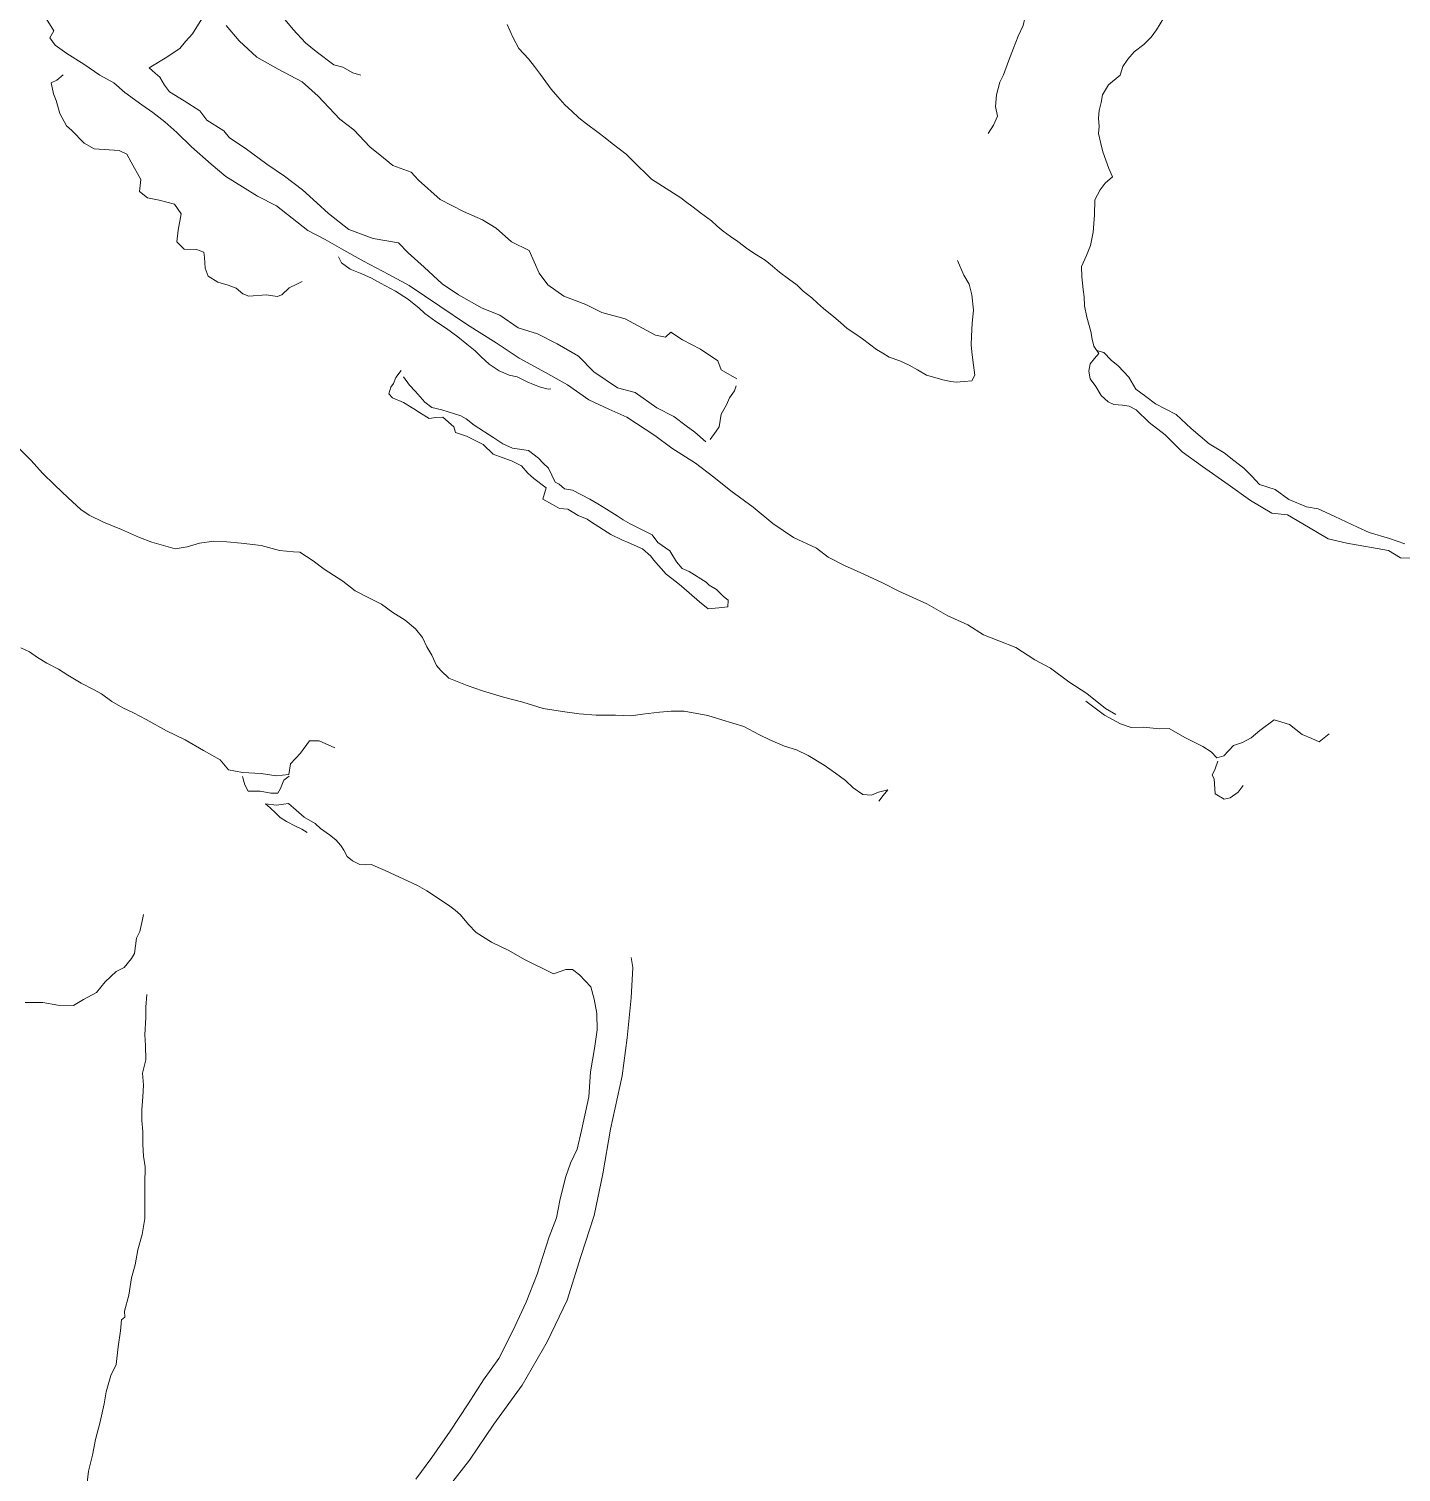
# Model space of a CAD drawing. Extents: x 683321 to 688873, y 7661944 to 7668387.
# Drawn here: x 687967.1 to 688346.8, y 7665624.4 to 7666023.8 of the extents above; entities that cross this region are included whole.
import ezdxf

# ---------------------------------------------------------------- set-up
doc = ezdxf.new("R2010")
doc.units = 0
doc.header["$MEASUREMENT"] = 0
doc.layers.add('01 CRESTA_Line', color=3, linetype='Continuous', lineweight=20)

msp = doc.modelspace()

# ---------------------------------------------------------------- linework, layer by layer
at = {"layer": '01 CRESTA_Line'}
for points in [[(688232.51, 7665994.88, 4339.09), (688234.07, 7665997.18, 4339.88), (688235.17, 7665999.64, 4340.43), (688234.55, 7666002.35, 4340.21), (688234.85, 7666005.53, 4340.15), (688235.76, 7666009.04, 4339.9), (688236.77, 7666011.06, 4340.21), (688238.17, 7666014.89, 4339.65), (688239.52, 7666018.45, 4339.14), (688240.88, 7666021.73, 4339.3), (688242.2, 7666024.74, 4339), (688242.67, 7666026.74, 4339.09), (688244.03, 7666029.73, 4339.06), (688245.13, 7666031.86, 4339.42), (688247.17, 7666034.39, 4339.47), (688249.45, 7666037.18, 4339.41), (688250.3, 7666039.03, 4339.66), (688251.45, 7666041.27, 4339.68), (688252.43, 7666043.7, 4339.26), (688253.76, 7666047.66, 4339.43), (688253.76, 7666050.46, 4339.92), (688254.03, 7666052.08, 4340.56), (688254.06, 7666054.38, 4341.19), (688254.87, 7666056.14, 4341.31)], [(687971.86, 7666026.66, 4303.68), (687974.04, 7666023.29, 4304.34), (687972.91, 7666021.33, 4305.34), (687974.35, 7666019.32, 4305.64), (687977.66, 7666017, 4306.23), (687982.37, 7666014.02, 4306.18), (687986.79, 7666010.96, 4306.48), (687990.59, 7666008.85, 4306.49), (687993.65, 7666006.17, 4306.81), (687998.38, 7666002.79, 4307.64), (688001.41, 7666000.65, 4308.11), (688004.72, 7665998.05, 4308.62), (688008.08, 7665995.15, 4308.94), (688012.12, 7665991.19, 4309.33), (688017.56, 7665986.32, 4309.39), (688021.65, 7665982.9, 4309.62), (688026.21, 7665980.12, 4309.81), (688030.35, 7665977.54, 4310.02), (688035.59, 7665974.81, 4309.91), (688044.27, 7665968.04, 4310.82), (688049.09, 7665965.5, 4311.48), (688053.64, 7665962.96, 4312.55), (688059.72, 7665959.48, 4313.04), (688066.7, 7665955.82, 4313.49), (688072.38, 7665952.75, 4314.11), (688080.82, 7665947.02, 4314.58), (688088.45, 7665941.86, 4314.99), (688096.39, 7665936.89, 4315.7), (688102.78, 7665932.64, 4316.42), (688110.05, 7665928.66, 4317.47), (688116.19, 7665925.26, 4318.05), (688122.01, 7665921.14, 4318.08), (688127.56, 7665918.52, 4318.49), (688132.55, 7665916.31, 4319.25), (688140.34, 7665911.28, 4319.39), (688145.02, 7665907.76, 4319.74), (688151.55, 7665903.66, 4320.26), (688156.66, 7665899.77, 4320.81), (688161.32, 7665896, 4321.49), (688167.57, 7665891.41, 4322.66), (688172.95, 7665886.95, 4323.19), (688178.65, 7665883.08, 4323.79), (688185.09, 7665880.1, 4324.72), (688188.25, 7665877.65, 4325.35), (688192.76, 7665875.34, 4325.88), (688198.14, 7665872.89, 4326.35), (688203.52, 7665870.37, 4326.66), (688207.84, 7665868.24, 4327.27), (688215.54, 7665864.67, 4327.93), (688221.36, 7665861.41, 4328.78), (688226.96, 7665858.89, 4329.09), (688231.29, 7665856.12, 4329.35), (688235.47, 7665854.41, 4329.88), (688240.16, 7665852.61, 4330.33), (688245.47, 7665849.19, 4330.45), (688249.84, 7665846.88, 4331.56), (688254.91, 7665843.1, 4332.35), (688259.83, 7665839.86, 4332.83), (688265.04, 7665835.74, 4332.36), (688267.88, 7665834.06, 4332.31)], [(688154.46, 7665909.55, 4320.4), (688151.36, 7665912.18, 4320.27), (688148.97, 7665913.98, 4320.18), (688145.53, 7665916.52, 4320.2), (688140.9, 7665918.89, 4319.97), (688134.91, 7665923.18, 4319.19), (688129.97, 7665924.42, 4318.59), (688123.46, 7665928.88, 4317.89), (688119.22, 7665933.23, 4317.36), (688113.27, 7665936.61, 4316.92), (688107.83, 7665939.37, 4316.46), (688102.52, 7665941.08, 4316.09), (688097.42, 7665944.59, 4315.63), (688092.54, 7665946.54, 4315.37), (688085.98, 7665950.18, 4314.53), (688081.43, 7665953.26, 4314.49), (688076.48, 7665957.83, 4313.74), (688072.08, 7665961.83, 4313.11), (688069.39, 7665964.63, 4312.42), (688062.39, 7665965.8, 4312.81), (688055.68, 7665968.31, 4312.29), (688050.05, 7665972.67, 4311.58), (688046.78, 7665975.61, 4311.52), (688042.85, 7665979.29, 4311.1), (688037.86, 7665983.02, 4310.41), (688032.96, 7665986.35, 4309.77), (688026.99, 7665990.8, 4309.32), (688022.61, 7665993.67, 4309.32), (688021.07, 7665995.55, 4308.75), (688016.32, 7665998.51, 4308.54), (688014.42, 7666001.13, 4307.83), (688010.07, 7666003.89, 4307.7), (688005.99, 7666006.35, 4307.56), (688004.69, 7666008.19, 4306.96), (688003.32, 7666010.43, 4306.09), (688002.07, 7666011.56, 4305.74), (688000.36, 7666013.05, 4305.59), (688004.82, 7666015.67, 4305.4), (688008.87, 7666018.34, 4305.7), (688010.48, 7666020.26, 4305.92), (688012.38, 7666022.44, 4305.69), (688015.02, 7666026.57, 4305.71)], [(688058.94, 7666011.01, 4311.24), (688056.76, 7666011.65, 4310.59), (688053.96, 7666013.16, 4310.54), (688051.46, 7666013.86, 4310.26), (688046.63, 7666017.53, 4309.35), (688043.64, 7666019.93, 4309.13), (688040.25, 7666023.66, 4308.52), (688036.66, 7666027.96, 4308.64)], [(688352.27, 7665877.34, 4364.25), (688346.67, 7665877.41, 4362.8), (688343.33, 7665879.46, 4363.3), (688331.78, 7665881.52, 4362.41), (688326.65, 7665882.72, 4361.68), (688321.19, 7665885.95, 4361.95), (688315.4, 7665889.28, 4362.72), (688311.04, 7665889.82, 4361.8), (688305.09, 7665893.24, 4361.39), (688298.94, 7665897.67, 4361.56), (688291.82, 7665902.68, 4361.39), (688286.25, 7665906.79, 4361.12), (688281.52, 7665911.48, 4361.61), (688277.06, 7665914.84, 4361.71), (688273.49, 7665918.4, 4361.93), (688271.56, 7665919.36, 4361.17), (688269.7, 7665919.66, 4360.35), (688267.32, 7665919.85, 4359.01), (688265.73, 7665920.57, 4358.88), (688263.84, 7665922.37, 4358.67), (688262.31, 7665924.79, 4358.93), (688260.77, 7665926.96, 4358.98), (688260.39, 7665929.07, 4359.02), (688260.79, 7665931.1, 4360.05), (688261.94, 7665932.6, 4360.89), (688263.19, 7665933.95, 4361.67), (688261.78, 7665936.02, 4361.36), (688261.34, 7665937.92, 4361.87), (688260.93, 7665940.02, 4362.39), (688259.84, 7665943.97, 4361.67), (688259.16, 7665947.12, 4361.79), (688259.14, 7665949.62, 4361.85), (688258.85, 7665951.69, 4361.83), (688258.45, 7665955.15, 4361.66), (688258.34, 7665958, 4361.66), (688259.72, 7665961.04, 4361.94), (688260.85, 7665963.89, 4362.34), (688261.56, 7665967.51, 4361.91), (688262.01, 7665972.36, 4361.95), (688262.02, 7665976.45, 4361.65), (688263.54, 7665979.24, 4361.59), (688264.91, 7665981.09, 4361.59), (688266.91, 7665982.88, 4361.26), (688265.96, 7665985.19, 4360.72), (688264.28, 7665989.76, 4361.26), (688263.68, 7665992.07, 4361.14), (688263.09, 7665994.81, 4360.51), (688263.26, 7665996.77, 4360.16), (688263.09, 7665999.04, 4360.12), (688263.28, 7666001.16, 4360.53), (688263.8, 7666003.37, 4360.85), (688264.19, 7666005.56, 4360.87), (688265.88, 7666008.31, 4360.63), (688269.05, 7666011, 4360.53), (688269.79, 7666013.35, 4360.18), (688271.23, 7666015.41, 4360.66), (688272.95, 7666017.47, 4361.1), (688275.63, 7666019.45, 4361.15), (688277.62, 7666021.49, 4361.04), (688279.09, 7666023.56, 4360.94), (688281.15, 7666026.81, 4360.82)], [(688021.68, 7666024.68, 4307.26), (688025.31, 7666020.52, 4307.98), (688030.16, 7666015.98, 4308.66), (688036.11, 7666012.61, 4309.04), (688042.75, 7666009.17, 4309.69), (688047.2, 7666005.21, 4309.97), (688053.19, 7665998.84, 4310.51), (688057.06, 7665995.82, 4311.33), (688061.45, 7665991.17, 4312.06), (688065.25, 7665988.13, 4312.72), (688067.8, 7665986.02, 4312.66), (688072.88, 7665984.15, 4312.96), (688074.96, 7665981.95, 4312.29), (688080.96, 7665976.59, 4313.79), (688087.38, 7665973.3, 4314.5), (688092.65, 7665970.97, 4315.11), (688096.46, 7665968.64, 4315.2), (688100.64, 7665964.88, 4315.24), (688105.51, 7665962.48, 4315.04), (688108.32, 7665956.21, 4315.13), (688110.72, 7665952.95, 4316.06), (688115.1, 7665949.85, 4317.07), (688121.19, 7665947.52, 4317.69), (688125.68, 7665945.3, 4317.55), (688132.09, 7665943.52, 4318), (688140.54, 7665939.01, 4317.98), (688143.28, 7665938.45, 4318.74), (688144.79, 7665939.86, 4318.8), (688147.98, 7665937.74, 4319.58), (688152.91, 7665935.12, 4319.72), (688157.78, 7665931.89, 4320.07), (688158.67, 7665929.46, 4320.17), (688163.03, 7665926.92, 4318.42)], [(688099.43, 7666025.02, 4339.04), (688100.27, 7666023.17, 4339.01), (688101.11, 7666021.32, 4338.97), (688102.73, 7666018.33, 4338.84), (688105.38, 7666015.48, 4338.46), (688107.01, 7666013.34, 4338.55), (688108.64, 7666011.19, 4338.64), (688110.13, 7666009.15, 4338.62), (688111.61, 7666007.1, 4338.6), (688113.52, 7666004.94, 4338.58), (688115.43, 7666002.78, 4338.56), (688117.37, 7666000.98, 4338.5), (688119.31, 7665999.18, 4338.44), (688121.4, 7665997.47, 4338.23), (688124.63, 7665995.15, 4338.24), (688126.56, 7665993.63, 4338.29), (688128.49, 7665992.11, 4338.34), (688130.42, 7665990.59, 4338.38), (688132.35, 7665989.08, 4338.43), (688134.1, 7665987.35, 4338.47), (688135.85, 7665985.63, 4338.51), (688137.6, 7665983.91, 4338.56), (688139.35, 7665982.19, 4338.6), (688141.4, 7665980.89, 4338.66), (688143.44, 7665979.6, 4338.72), (688145.49, 7665978.3, 4338.79), (688147.53, 7665977.01, 4338.85), (688148.83, 7665976.03, 4338.8), (688150.91, 7665974.48, 4338.86), (688152.99, 7665972.92, 4338.92), (688155.97, 7665970.65, 4338.79), (688157.59, 7665969.21, 4338.76), (688159.22, 7665967.78, 4338.72), (688161.26, 7665966.37, 4338.81), (688163.29, 7665964.96, 4338.9), (688166.05, 7665962.85, 4339.02), (688168.47, 7665961.3, 4339), (688170.89, 7665959.75, 4338.99), (688172.87, 7665958.12, 4339.01), (688174.85, 7665956.49, 4339.03), (688177.27, 7665954.66, 4339.05), (688179.69, 7665952.83, 4339.07), (688181.34, 7665951.25, 4339.16), (688183.72, 7665949.33, 4339.09), (688185.34, 7665947.89, 4339.14), (688186.96, 7665946.44, 4339.19), (688189.84, 7665944.1, 4339.23), (688191.68, 7665942.5, 4339.31), (688193.51, 7665940.91, 4339.4), (688195.64, 7665939.48, 4339.19), (688197.77, 7665938.06, 4338.99), (688199.7, 7665936.58, 4339.14), (688201.63, 7665935.09, 4339.29), (688203.4, 7665934.01, 4339.31), (688205.18, 7665932.92, 4339.33), (688208.13, 7665931.89, 4339.21), (688210.72, 7665930.71, 4339.57), (688212.98, 7665929.44, 4339.07), (688215.5, 7665927.95, 4338.64), (688217.75, 7665927.33, 4338.97), (688220, 7665926.72, 4339.3), (688222.21, 7665926.22, 4339.27), (688223.74, 7665925.99, 4338.91), (688225.87, 7665926.18, 4338.84), (688228, 7665926.37, 4338.78), (688228.83, 7665927.97, 4338.36), (688228.46, 7665930.78, 4338.65), (688228.1, 7665933.59, 4338.93), (688227.86, 7665936.31, 4338.53), (688227.92, 7665938.79, 4338.73), (688228.13, 7665942.34, 4339.13), (688228.53, 7665945.92, 4339.26), (688227.99, 7665950.22, 4339.32), (688227.26, 7665953.13, 4339.29), (688225.83, 7665955.62, 4338.3), (688224.07, 7665959.66, 4338.02)], [(687976.57, 7666011.08, 4303.52), (687974.84, 7666009.63, 4303.57), (687973.26, 7666008.85, 4303.47), (687973.95, 7666005.79, 4303.89), (687974.68, 7666003.94, 4303.7), (687975.64, 7666000.35, 4303.35), (687977.56, 7665996.92, 4303.63), (687979.03, 7665995.66, 4303.35), (687982.39, 7665992.15, 4303.83), (687985.2, 7665990.57, 4304.56), (687992.09, 7665990.14, 4303.63), (687994.25, 7665989.15, 4303.75), (687995.43, 7665986.92, 4303.54), (687998.13, 7665982.11, 4303.53), (687997.73, 7665978.76, 4303.76), (687999.96, 7665977.04, 4303.9), (688003.2, 7665976.36, 4303.76), (688007.44, 7665975.26, 4303.47), (688009.22, 7665972.64, 4303.5), (688008.43, 7665968.11, 4303.82), (688008.03, 7665964.9, 4303.48), (688010.09, 7665962.81, 4303.72), (688013.49, 7665962.77, 4303.2), (688015.49, 7665961.97, 4302.7), (688015.74, 7665960.5, 4302.8), (688015.89, 7665957.58, 4303.37), (688016.69, 7665955.32, 4303.32), (688019.39, 7665953.69, 4303.43), (688022.3, 7665952.88, 4302.75), (688024.5, 7665952.02, 4303.27), (688026.33, 7665950.5, 4303.16), (688027.98, 7665949.81, 4303.47), (688032.83, 7665950.18, 4303.22), (688035.79, 7665949.77, 4304.05), (688037.11, 7665950.21, 4304.55), (688039.15, 7665952.17, 4304.24), (688041.28, 7665953.14, 4303.79), (688042.78, 7665953.88, 4303.49)], [(688111.57, 7665924.2, 4315.74), (688110.78, 7665924.12, 4315.67), (688108.66, 7665924.68, 4315.64), (688106.7, 7665925.35, 4315.45), (688104.96, 7665926.15, 4315.2), (688102.23, 7665927.5, 4315.28), (688100.05, 7665928, 4315.04), (688097.28, 7665929.14, 4314.82), (688094.45, 7665931.04, 4314.54), (688092.28, 7665933.06, 4314.82), (688090.59, 7665934.66, 4314.64), (688088.34, 7665936.58, 4314.37), (688085.83, 7665938.56, 4314.09), (688082.66, 7665940.89, 4314.15), (688079.69, 7665942.82, 4314.35), (688076.65, 7665945.06, 4313.93), (688074.98, 7665946.62, 4313.45), (688071.88, 7665949.12, 4313.09), (688068.52, 7665951.2, 4312.93), (688064.45, 7665953.39, 4312.78), (688061.94, 7665954.8, 4312.34), (688059.24, 7665956.02, 4311.97), (688056.06, 7665957.26, 4311.38), (688053.66, 7665959.07, 4311.17), (688052.77, 7665960.7, 4311.01)], [(688262.86, 7665934.72, 4361.61), (688264.54, 7665934.2, 4361.49), (688266.58, 7665932.1, 4361.01), (688268.5, 7665930.56, 4361.31), (688271.45, 7665927.4, 4361.25), (688273.42, 7665924.12, 4361.16), (688276.14, 7665922.02, 4361.66), (688278.81, 7665920.02, 4362.61), (688281.68, 7665918.53, 4362.65), (688284.54, 7665917.05, 4362.69), (688288.76, 7665913.24, 4362.12), (688291.24, 7665911.13, 4362.51), (688293.71, 7665909.01, 4362.9), (688297.84, 7665906.46, 4362.46), (688300.56, 7665904.35, 4362.41), (688303.28, 7665902.25, 4362.35), (688305.46, 7665899.98, 4362.22), (688307.63, 7665897.71, 4362.09), (688311.98, 7665896.37, 4362.33), (688315.7, 7665893.55, 4361.96), (688320.6, 7665891.57, 4362.17), (688323.9, 7665890.94, 4362.32), (688328.5, 7665888.88, 4363.25), (688331.6, 7665887.39, 4363.36), (688334.7, 7665885.9, 4363.47), (688338.01, 7665884.44, 4363.29), (688343.62, 7665882.76, 4363.78), (688347.86, 7665881.27, 4362.88)], [(688070.78, 7665927.52, 4303.96), (688072.42, 7665925.24, 4304.36), (688074.12, 7665923.49, 4303.86), (688076.71, 7665920.54, 4304.06), (688078.62, 7665919, 4304.49), (688081.42, 7665918.42, 4304.05), (688086.6, 7665916.7, 4304.98), (688088.13, 7665915.93, 4305.25), (688090.37, 7665914.16, 4304.73), (688095.73, 7665910.65, 4304.52), (688098.22, 7665908.99, 4304.72), (688100.98, 7665907.73, 4304.29), (688105.34, 7665907.14, 4304.9), (688108.13, 7665904.97, 4305.35), (688109.43, 7665903.64, 4305.32), (688110.93, 7665902.2, 4304.65), (688112.75, 7665898.39, 4304.84), (688113.82, 7665897.85, 4304.96), (688115.34, 7665896.48, 4305.09), (688117.54, 7665896.12, 4304.36), (688122.33, 7665893.67, 4305.35), (688124.5, 7665892.32, 4305.49), (688126.94, 7665890.9, 4304.96), (688129.93, 7665889.01, 4305.43), (688131.54, 7665887.97, 4305.88), (688133.5, 7665886.79, 4305.96), (688135.73, 7665885.71, 4305.31), (688139.55, 7665883.76, 4306.09), (688141.12, 7665881.64, 4306.71), (688144.46, 7665879.36, 4305.73), (688146.34, 7665876.31, 4305.66), (688147.9, 7665874.5, 4306.2), (688149.8, 7665873.64, 4305.78), (688154.48, 7665870.68, 4305.95), (688155.36, 7665869.82, 4306.38), (688157.36, 7665868.63, 4306.66), (688159.28, 7665866.75, 4306.41), (688160.63, 7665865.68, 4305.79), (688160.55, 7665863.87, 4305.16), (688158.07, 7665863.61, 4305.2), (688155.11, 7665863.27, 4305.4), (688152.71, 7665865.27, 4305.29), (688147.74, 7665869.62, 4305.17), (688146.19, 7665870.74, 4305.48), (688143.49, 7665872.87, 4305.41), (688139.95, 7665876.86, 4305.31), (688139.18, 7665877.92, 4305.57), (688136.86, 7665879.94, 4305.23), (688132.91, 7665881.68, 4304.22), (688131.23, 7665882.42, 4304.69), (688128.1, 7665883.88, 4304.5), (688122.82, 7665887.25, 4304.21), (688121.58, 7665888.14, 4304.37), (688119.07, 7665889.18, 4304.01), (688116.2, 7665890.91, 4303.54), (688113.91, 7665891.1, 4303.86), (688112, 7665892.17, 4303.88), (688109.33, 7665893.67, 4303.53), (688110.26, 7665896.79, 4303.66), (688106.85, 7665899.37, 4304.01), (688105.15, 7665900.83, 4304.31), (688103.41, 7665902.9, 4304.2), (688100.67, 7665904.26, 4304.16), (688098.08, 7665905.18, 4304.59), (688095.54, 7665906.1, 4304.69), (688092.83, 7665908.77, 4303.92), (688088.2, 7665911.06, 4304.24), (688085.15, 7665912.1, 4304.58), (688084.69, 7665913.69, 4304.1), (688081.63, 7665916.38, 4303.59), (688079.73, 7665916.28, 4303.79), (688077.91, 7665916.01, 4303.68), (688075.22, 7665917.61, 4303.6), (688073.66, 7665918.63, 4302.91), (688070.82, 7665920.42, 4302.85), (688067.72, 7665921.67, 4303.27), (688066.7, 7665922.78, 4303.34), (688067.24, 7665924.63, 4303.69), (688067.98, 7665925.63, 4303.77), (688068.61, 7665927.31, 4304.24), (688070.09, 7665929.28, 4303.44)], [(688155.6, 7665910.2, 4320.63), (688157.3, 7665912.47, 4320.94), (688158.08, 7665913.64, 4320.65), (688158.71, 7665917.14, 4319.94), (688160.18, 7665919.76, 4320.54), (688160.97, 7665921.74, 4320.68), (688162.33, 7665923.64, 4319.57), (688162.83, 7665925.04, 4318.89)], [(688202.28, 7665810.11, 4303.88), (688203.53, 7665811.64, 4304.14), (688204.79, 7665813.23, 4304.3), (688202.16, 7665812.57, 4304.55), (688200.26, 7665811.75, 4304.32), (688197.9, 7665811.97, 4305.14), (688195.2, 7665813.8, 4305.41), (688193.07, 7665815.79, 4305.3), (688190.32, 7665817.84, 4305.16), (688187.21, 7665820.03, 4305.48), (688182.7, 7665822.75, 4305.84), (688179.56, 7665824.31, 4305.92), (688176.2, 7665825.32, 4305.65), (688172.35, 7665826.99, 4305.76), (688169.06, 7665828.56, 4305.58), (688164.93, 7665830.71, 4305.42), (688158.89, 7665832.56, 4305.66), (688155, 7665833.76, 4305.36), (688148.46, 7665834.99, 4305.45), (688144.84, 7665835.03, 4305.27), (688141.59, 7665834.72, 4305.4), (688136.92, 7665834.12, 4305.13), (688133.68, 7665833.68, 4304.87), (688129.41, 7665833.84, 4304.56), (688124.11, 7665833.86, 4304.03), (688119.42, 7665834.28, 4303.72), (688114.75, 7665834.92, 4303.75), (688109.46, 7665835.77, 4303.7), (688103.83, 7665837.44, 4303.49), (688098.47, 7665838.87, 4303.48), (688092.6, 7665840.62, 4303.47), (688088.41, 7665842.06, 4302.98), (688083.32, 7665844.12, 4303.24), (688081.09, 7665846.21, 4303.12), (688079.95, 7665847.64, 4302.65), (688078.66, 7665850.45, 4302.43), (688077.25, 7665852.83, 4302.76), (688076.01, 7665855.41, 4302.6), (688074.05, 7665857.82, 4302.47), (688071.26, 7665860.15, 4302.59), (688067.78, 7665862.31, 4302.82), (688064.67, 7665864.63, 4302.86), (688061.14, 7665866.38, 4302.69), (688057.39, 7665868.25, 4302.89), (688053.97, 7665870.97, 4302.74), (688048.78, 7665874.29, 4303.2), (688045.79, 7665876.59, 4302.75), (688042.12, 7665878.99, 4302.95), (688040.36, 7665879.1, 4302.68), (688036.49, 7665879.44, 4303.25), (688031.4, 7665880.84, 4302.82), (688025.86, 7665881.52, 4303.24), (688021.89, 7665881.85, 4303.08), (688018.28, 7665881.99, 4303.19), (688014.34, 7665881.51, 4303.43), (688010.96, 7665880.45, 4302.79), (688007.56, 7665879.87, 4302.15), (688001.15, 7665881.72, 4303.43), (687997.69, 7665883.07, 4302.64), (687992.74, 7665885.25, 4303.03), (687987.73, 7665887.29, 4302.79), (687983.83, 7665889.25, 4302.87), (687981.5, 7665890.78, 4302.34), (687978.02, 7665894.04, 4301.91), (687974.32, 7665897.54, 4301.92), (687970.93, 7665900.82, 4302.13), (687967.79, 7665904.38, 4302.33), (687963.7, 7665908.37, 4302.24)], [(687964.91, 7665852.54, 4278.2), (687967.31, 7665851.42, 4277.66), (687969.54, 7665849.86, 4278.47), (687972.06, 7665848.29, 4278.52), (687975.28, 7665846.59, 4277.92), (687977.9, 7665844.91, 4278.73), (687981.62, 7665842.71, 4278.62), (687984.79, 7665841.08, 4278.62), (687987.22, 7665839.76, 4278.73), (687990.11, 7665837.68, 4278.59), (687993.1, 7665835.87, 4278.95), (687996.03, 7665834.51, 4279.15), (687999.61, 7665832.71, 4278.93), (688005.2, 7665829.58, 4278.44), (688010.41, 7665827.08, 4278.68), (688015.48, 7665824.15, 4279.22), (688020.08, 7665821.51, 4279.82), (688022.39, 7665818.75, 4279.23), (688026.24, 7665818.03, 4279.51), (688031.42, 7665817.76, 4278.55), (688035.57, 7665817.1, 4279.83), (688039.01, 7665817.49, 4280.7), (688039.47, 7665820.39, 4279.97), (688042.24, 7665823.34, 4281), (688044.74, 7665826.79, 4280.92), (688047.47, 7665826.77, 4279.72), (688051.74, 7665824.86, 4280.66)], [(688259.61, 7665837.74, 4331.9), (688264.78, 7665833.92, 4332.08), (688269.16, 7665831.46, 4332.41), (688272.09, 7665830.47, 4332.37), (688275.61, 7665830.55, 4332.81), (688279.89, 7665830.09, 4332.69), (688282.67, 7665830.19, 4332.92), (688287.01, 7665827.69, 4332.55), (688291.99, 7665825.25, 4332.32), (688294.28, 7665823.75, 4332.6), (688295.86, 7665822.07, 4332.39), (688297.74, 7665822.65, 4332.02), (688300.47, 7665825.49, 4332.42), (688302.94, 7665826.31, 4332.67), (688305.34, 7665827.61, 4332.55), (688307.76, 7665829.66, 4332.13), (688311.71, 7665832.57, 4333.27), (688315.92, 7665831.34, 4333.1), (688319.41, 7665828.57, 4333.3), (688322.13, 7665827.43, 4333.13), (688324.17, 7665826.51, 4333.26), (688326.86, 7665828.76, 4333.12)], [(688303.1, 7665814.44, 4331.88), (688301.76, 7665812.61, 4331.72), (688299.49, 7665810.99, 4331.37), (688297.82, 7665810.62, 4330.9), (688295.37, 7665812.11, 4330.5), (688295.11, 7665816.23, 4329.63), (688294.56, 7665817.28, 4330.23), (688295.32, 7665819.07, 4330.89), (688296.11, 7665821.14, 4332.02)], [(688039.15, 7665817.04, 4280.7), (688037.63, 7665815.88, 4280.09), (688036.77, 7665813.57, 4280.07), (688035.98, 7665812.28, 4279.26), (688034.03, 7665812.3, 4278.53), (688031.09, 7665812.88, 4277.35), (688029.27, 7665812.88, 4277.79), (688027.83, 7665812.84, 4278.03), (688026.9, 7665814.63, 4278.31), (688026.21, 7665816.9, 4279.49)], [(688044.1, 7665801.43, 4278.62), (688042.65, 7665802.35, 4278.52), (688040.92, 7665803.13, 4278.46), (688038.36, 7665804.45, 4278.54), (688036.61, 7665805.61, 4278.51), (688035.43, 7665806.73, 4278.69), (688033.91, 7665808.28, 4278.48), (688032.6, 7665809.33, 4278.28), (688035.65, 7665809, 4278.25), (688037.57, 7665809.24, 4279.18), (688038.98, 7665809.4, 4279.81), (688041.04, 7665807.62, 4279.92), (688043.33, 7665805.67, 4279.99), (688046.34, 7665803.89, 4280.08), (688047.8, 7665802.53, 4280.17), (688050.34, 7665800.8, 4280.12), (688052.09, 7665799.4, 4280.22), (688053.42, 7665797.82, 4280.33), (688054.29, 7665796.53, 4280.13), (688055.22, 7665794.75, 4279.75), (688056.68, 7665793.57, 4280.01), (688058.66, 7665792.55, 4280.06), (688060.32, 7665792.51, 4279.96), (688061.89, 7665792.59, 4280.71), (688063.73, 7665791.77, 4280.77), (688065.72, 7665790.93, 4280.67), (688068.43, 7665789.57, 4280.78), (688071.89, 7665788.02, 4281.2), (688074.68, 7665786.72, 4281.21), (688077.27, 7665785.29, 4281.24), (688080.43, 7665783.16, 4281.92), (688083.62, 7665781.02, 4281.97), (688085.11, 7665779.94, 4281.46), (688086.54, 7665778.63, 4281.29), (688088.78, 7665775.98, 4281.34), (688090.89, 7665773.76, 4280.71), (688095.13, 7665771.08, 4281.28), (688099.94, 7665768.8, 4281.58), (688104.28, 7665766.32, 4281.51), (688112.26, 7665762.33, 4281.57), (688115.66, 7665763.53, 4282.18), (688117.55, 7665763.52, 4282.02), (688119.44, 7665762.02, 4281.6), (688122.65, 7665758.72, 4281.12), (688123.5, 7665755.27, 4281.01), (688124.3, 7665751.34, 4280.64), (688124.4, 7665746.84, 4280.45), (688123.63, 7665741.64, 4280.11), (688122.49, 7665735.16, 4279.78), (688122.03, 7665728.27, 4279.13), (688120.04, 7665718.98, 4278.45), (688118.79, 7665713.76, 4278.49), (688117, 7665709.9, 4278.2), (688115.56, 7665705.92, 4278.24), (688114.06, 7665699.59, 4278.17), (688113.09, 7665694.82, 4278.3), (688111.12, 7665689.56, 4278.28), (688107.73, 7665679.25, 4278.57), (688104.71, 7665671.5, 4278.69), (688100.99, 7665663.57, 4278.9), (688097.18, 7665655.84, 4278.82), (688092.93, 7665650.01, 4278.32), (688088.67, 7665643.35, 4278.08), (688083.65, 7665635.72, 4277.76), (688078.62, 7665628.46, 4277.52), (688074.19, 7665622.47, 4277.08)], [(687998.8, 7665778.73, 4246.79), (687998.56, 7665777.36, 4246.46), (687997.86, 7665774.06, 4246.1), (687996.91, 7665772.14, 4245.58), (687996.32, 7665767.91, 4246.02), (687995.47, 7665766.57, 4246.25), (687993.52, 7665764.04, 4246.03), (687991.27, 7665762.92, 4245.53), (687988.27, 7665760.1, 4246.54), (687985.83, 7665757.15, 4246.48), (687982.25, 7665755.19, 4245.25), (687979.5, 7665753.58, 4244.89), (687975.13, 7665753.65, 4244.92), (687970.96, 7665754.42, 4245.3), (687966.08, 7665754.41, 4244.41)], [(688051.12, 7665564.29, 4272.79), (688055.04, 7665572.76, 4274.14), (688062.95, 7665588.4, 4275.66), (688072.59, 7665603.37, 4277.36), (688083.42, 7665620.56, 4279.06), (688089, 7665627.77, 4279.35), (688095.73, 7665637.72, 4280.01), (688103.63, 7665648.48, 4281.02), (688110.56, 7665660.47, 4281.06), (688116.06, 7665671.99, 4281.2), (688119.87, 7665684.08, 4280.85), (688123.56, 7665695.4, 4280.72), (688125.91, 7665706.95, 4280.7), (688128.02, 7665719.3, 4280.52), (688131.29, 7665734.06, 4281.19), (688132.68, 7665744.61, 4281.82), (688133.76, 7665755.7, 4282.68), (688134.19, 7665764.03, 4283.59), (688133.75, 7665766.87, 4283.39)], [(687983.15, 7665620.71, 4245.09), (687983.63, 7665624.72, 4245.06), (687984.68, 7665629.11, 4244.95), (687985.56, 7665633.43, 4244.58), (687986.85, 7665638.31, 4244.19), (687987.96, 7665643.32, 4243.42), (687988.48, 7665646.63, 4243.13), (687989.77, 7665651.17, 4242.8), (687991.27, 7665654.17, 4242.79), (687991.87, 7665659.11, 4241.9), (687992.43, 7665663.49, 4241.59), (687992.75, 7665666.55, 4241.35), (687993.64, 7665667.33, 4242.51), (687993.59, 7665668.97, 4242.16), (687994.75, 7665673.35, 4241.98), (687995.56, 7665678.2, 4241.86), (687996.5, 7665681.81, 4241.39), (687997.31, 7665685.93, 4241.32), (687998.47, 7665690.16, 4241.21), (687999.16, 7665694.61, 4241.1), (687999.16, 7665699.6, 4240.68), (687999.18, 7665704.21, 4240.21), (687999.26, 7665708.86, 4239.86), (687998.8, 7665711.86, 4239.31), (687998.64, 7665715.09, 4239.37), (687998.62, 7665718.58, 4239.23), (687998.4, 7665721.71, 4238.97), (687998.4, 7665724.66, 4238.93), (687998.68, 7665728.32, 4238.71), (687998.83, 7665731.47, 4238.53), (687998.58, 7665734.81, 4238.28), (687999.44, 7665738.54, 4238.52), (687999.38, 7665742.44, 4238.16), (687999.23, 7665745.41, 4238.07), (687999.5, 7665750.19, 4237.9), (687999.46, 7665753.1, 4237.85), (687999.79, 7665756.6, 4238.17)]]:
    msp.add_polyline3d(points, dxfattribs=at)

doc.saveas('drawing.dxf')
